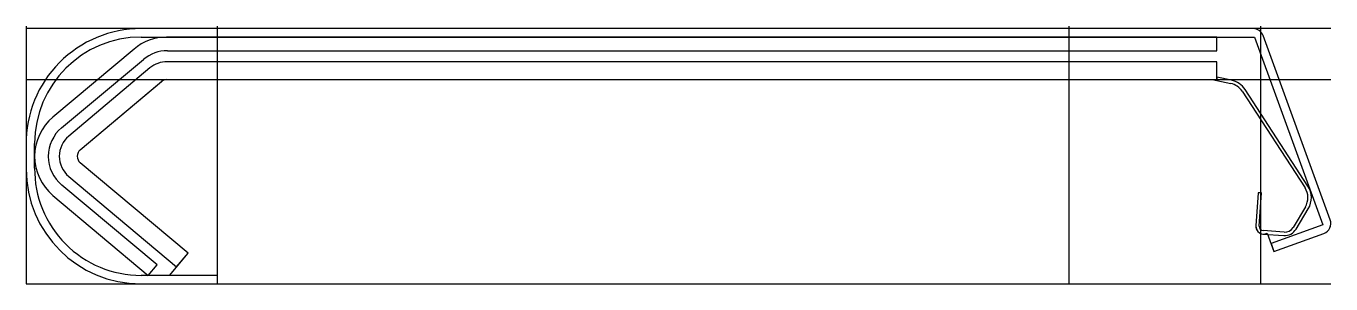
# Model space of a CAD drawing. Extents: x -45 to 262, y -48 to 13.
import ezdxf

# ---------------------------------------------------------------- set-up
doc = ezdxf.new("R2010")
doc.units = 0
doc.layers.get('0').update_dxf_attribs({"linetype": 'CONTINUOUS'})

msp = doc.modelspace()

# ---------------------------------------------------------------- linework, layer by layer
at = {"linetype": 'CONTINUOUS'}
for p, q in [((-44.59, 12.59), (-44.59, -48)), ((0.41, -48), (0.41, 12.59)), ((200.41, -48), (200.41, 12.59)), ((245.41, 12.59), (245.41, -48)), ((261.91, 12), (-44.59, 12)), ((243.68, 12), (-17.59, 12)), ((243.65, 12), (-17.59, 12)), ((-17.59, 10), (244.01, 10)), ((235.11, 10), (-11.61, 10)), ((235.11, 6.8), (235.11, 10)), ((244.01, 10), (260.06, -34.09)), ((261.77, -32.93), (246.01, 10.35)), ((261.77, -32.94), (246.01, 10.35)), ((-19.23, 7.19), (-38.3, -8.81)), ((-11.38, 6.8), (235.11, 6.8)), ((-36.24, -11.29), (-17.03, 4.75)), ((235.11, 4.2), (-11.46, 4.2)), ((235.11, 0), (235.11, 4.2)), ((-44.59, 0), (261.91, 0)), ((-15.5, 2.75), (-34.57, -13.25)), ((-31.87, -16.47), (-12.25, 0)), ((-12.25, 0), (234.05, 0)), ((-11.52, 0), (235.11, 0)), ((234.05, 0), (238.43, -0.91)), ((235.11, 0.62), (235.11, -0.22)), ((238.6, -0.13), (235.11, 0.62)), ((-31.87, -16.47), (-12.8, -0.47)), ((235.11, -0.22), (238.43, -0.91)), ((241.08, -2.73), (255.84, -25.46)), ((241.08, -2.73), (255.84, -25.46)), ((256.52, -25.02), (241.75, -2.29)), ((-44.59, -15.23), (-44.59, -21.01)), ((-44.59, -15.23), (-44.59, -21.01)), ((-42.59, -20.78), (-42.59, -15)), ((-6.54, -40.79), (-31.87, -19.53)), ((-6.54, -40.79), (-31.87, -19.53)), ((-34.57, -22.75), (-9.24, -44.01)), ((-38.3, -27.2), (-15.89, -46)), ((-13.83, -43.55), (-36.22, -24.76)), ((244.84, -26.58), (244.3, -34.36)), ((244.84, -26.58), (244.3, -34.36)), ((245.64, -26.63), (244.84, -26.58)), ((245.64, -26.63), (244.84, -26.58)), ((245.09, -34.42), (245.64, -26.63)), ((245.09, -34.42), (245.64, -26.63)), ((255.92, -29.92), (253.04, -34.71)), ((255.92, -29.92), (253.04, -34.71)), ((253.73, -35.13), (256.61, -30.33)), ((245.96, -36.28), (250.85, -36.62)), ((250.91, -35.82), (246.02, -35.48)), ((250.91, -35.82), (246.02, -35.48)), ((246.95, -36.07), (248.53, -40.42)), ((260.06, -34.09), (247.85, -38.54)), ((248.53, -40.42), (260.27, -36.14)), ((248.53, -40.42), (260.27, -36.14)), ((247.85, -38.54), (248.53, -40.42)), ((-10.91, -46), (-6.54, -40.79)), ((-9.24, -44.01), (-6.54, -40.79)), ((-15.89, -46), (-13.83, -43.55)), ((-44.59, -48), (261.91, -48)), ((0.41, -46), (-17.59, -46)), ((-17.59, -48), (0.41, -48)), ((-17.59, -48), (0.41, -48)), ((0.41, -46), (-10.91, -46)), ((0.41, -48), (0.41, -46)), ((0.41, -48), (0.41, -46))]:
    msp.add_line(p, q, dxfattribs=at)
for centre, radius, start, end in [((-17.59, -15), 27, 89.9979, 180.4881), ((-17.59, -15), 27, 89.9979, 180.4881), ((-17.59, -15), 25, 90, 180), ((-11.51, -2), 12, 90.4628, 130.0217), ((243.66, 9.5), 2.5, 19.8765, 90.2047), ((243.66, 9.5), 2.5, 19.8747, 89.5165), ((-11.38, -2), 8.8, 89.9741, 129.9107), ((-11.52, -2), 6.2, 89.4913, 129.996), ((-11.51, -2), 2, 90.2315, 130.0937), ((237.56, -5.02), 4.2, 33.0171, 78.0209), ((237.56, -5.02), 4.2, 33.0171, 78.0209), ((237.56, -5.02), 5, 33.1069, 78.0151), ((-30.59, -18), 12, 129.9817, 230.0183), ((-30.57, -18.02), 8.8, 130.1477, 230.0225), ((-30.59, -18), 6.2, 129.9925, 230.0075), ((-30.58, -18), 2, 130.093, 229.907), ((-30.58, -18), 2, 130.093, 229.907), ((-17.59, -21), 27, 180.0212, 270), ((-17.59, -21), 27, 180.0212, 270), ((-17.59, -21), 25, 179.4958, 270.0022), ((252.32, -27.75), 4.2, 328.952, 33.1032), ((252.32, -27.75), 4.2, 328.952, 33.1032), ((252.33, -27.75), 5, 328.8928, 33.0492), ((259.42, -33.79), 2.5, 289.8298, 20.0778), ((259.42, -33.79), 2.5, 289.9081, 19.8622), ((246.1, -34.49), 1.8, 175.9956, 298.3374), ((246.1, -34.49), 1.8, 176.0141, 265.6781), ((246.09, -34.48), 1, 176.4271, 266.0976), ((246.09, -34.48), 1, 176.4271, 266.0976), ((251.08, -33.53), 3.1, 265.8215, 328.8891), ((251.07, -33.53), 2.3, 266.0489, 329.0016), ((251.07, -33.53), 2.3, 266.0489, 329.0016)]:
    msp.add_arc(centre, radius, start, end, dxfattribs=at)

doc.saveas('drawing.dxf')
